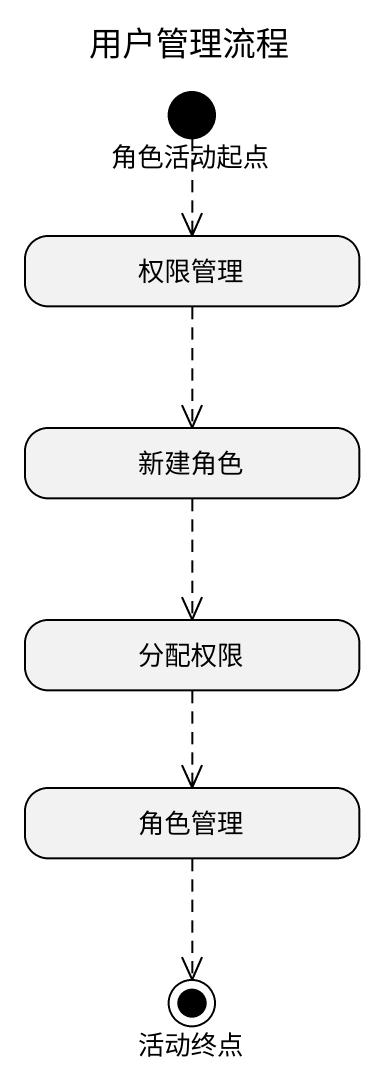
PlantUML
@startuml
title 用户管理流程
hide empty description
state 角色活动起点 <<start>>
state 权限管理
state 新建角色
state 分配权限
state 角色管理
state 活动终点 <<end>>
角色活动起点 -[dashed]-> 权限管理
权限管理 -[dashed]-> 新建角色
新建角色 -[dashed]-> 分配权限
分配权限 -[dashed]-> 角色管理
角色管理 -[dashed]-> 活动终点
@enduml
